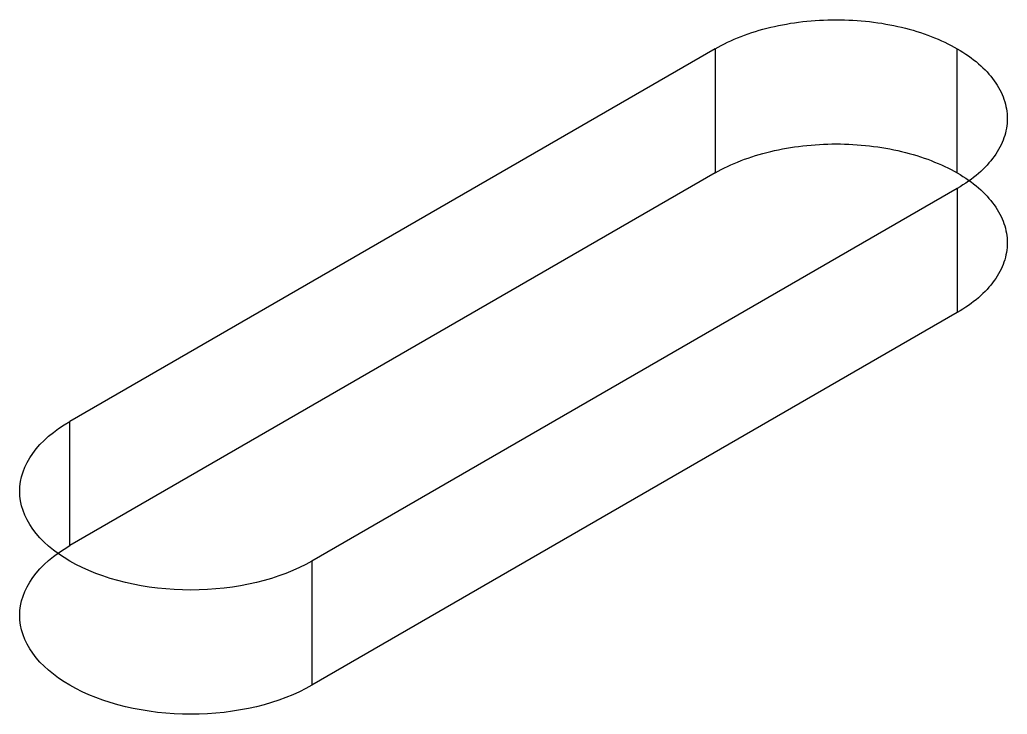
# Model space of a CAD drawing. Header units: inches. Extents: x 4 to 268, y 4 to 172.
# Drawn here: x 89.032 to 89.587, y 30.239 to 30.63 of the extents above; entities that cross this region are included whole.
import ezdxf

# ---------------------------------------------------------------- set-up
doc = ezdxf.new("R2010")
doc.units = ezdxf.units.IN
doc.header["$MEASUREMENT"] = 0

msp = doc.modelspace()

# ---------------------------------------------------------------- linework, layer by layer
at = {"layer": 'OUTLINE'}
for p, q in [((89.44961, 30.62442), (89.45176, 30.62499)), ((89.45176, 30.62499), (89.45393, 30.62553)), ((89.45393, 30.62553), (89.45612, 30.62604)), ((89.45612, 30.62604), (89.45833, 30.62651)), ((89.45833, 30.62651), (89.46056, 30.62695)), ((89.46056, 30.62695), (89.46281, 30.62737)), ((89.46281, 30.62737), (89.46508, 30.62775)), ((89.46508, 30.62775), (89.46736, 30.62809)), ((89.46736, 30.62809), (89.46966, 30.62841)), ((89.46966, 30.62841), (89.47197, 30.62869)), ((89.47197, 30.62869), (89.47429, 30.62894)), ((89.47429, 30.62894), (89.47662, 30.62916)), ((89.47662, 30.62916), (89.47896, 30.62934)), ((89.47896, 30.62934), (89.48131, 30.62949)), ((89.48131, 30.62949), (89.48366, 30.62961)), ((89.48366, 30.62961), (89.48602, 30.62969)), ((89.48602, 30.62969), (89.48838, 30.62974)), ((89.48838, 30.62974), (89.49074, 30.62976)), ((89.49074, 30.62976), (89.4931, 30.62974)), ((89.4931, 30.62974), (89.49546, 30.62969)), ((89.49546, 30.62969), (89.49782, 30.62961)), ((89.49782, 30.62961), (89.50017, 30.62949)), ((89.50017, 30.62949), (89.50252, 30.62934)), ((89.50252, 30.62934), (89.50486, 30.62916)), ((89.50486, 30.62916), (89.50719, 30.62894)), ((89.50719, 30.62894), (89.50951, 30.62869)), ((89.50951, 30.62869), (89.51182, 30.62841)), ((89.51182, 30.62841), (89.51411, 30.62809)), ((89.51411, 30.62809), (89.5164, 30.62775)), ((89.5164, 30.62775), (89.51867, 30.62737)), ((89.51867, 30.62737), (89.52092, 30.62695)), ((89.52092, 30.62695), (89.52315, 30.62651)), ((89.52315, 30.62651), (89.52536, 30.62604)), ((89.52536, 30.62604), (89.52755, 30.62553)), ((89.52755, 30.62553), (89.52972, 30.62499)), ((89.52972, 30.62499), (89.53187, 30.62442)), ((89.43343, 30.61883), (89.43535, 30.61963)), ((89.43535, 30.61963), (89.43729, 30.6204)), ((89.43729, 30.6204), (89.43927, 30.62114)), ((89.43927, 30.62114), (89.44128, 30.62186)), ((89.44128, 30.62186), (89.44332, 30.62254)), ((89.44332, 30.62254), (89.44539, 30.6232)), ((89.44539, 30.6232), (89.44749, 30.62383)), ((89.44749, 30.62383), (89.44961, 30.62442)), ((89.53187, 30.62442), (89.53399, 30.62383)), ((89.53399, 30.62383), (89.53609, 30.6232)), ((89.53609, 30.6232), (89.53816, 30.62254)), ((89.53816, 30.62254), (89.5402, 30.62186)), ((89.5402, 30.62186), (89.54221, 30.62114)), ((89.54221, 30.62114), (89.54419, 30.6204)), ((89.54419, 30.6204), (89.54613, 30.61963)), ((89.54613, 30.61963), (89.54805, 30.61883)), ((89.42272, 30.61349), (89.42441, 30.61444)), ((89.42441, 30.61444), (89.42614, 30.61537)), ((89.42614, 30.61537), (89.4279, 30.61627)), ((89.4279, 30.61627), (89.42971, 30.61715)), ((89.42971, 30.61715), (89.43155, 30.618)), ((89.43155, 30.618), (89.43343, 30.61883)), ((89.54805, 30.61883), (89.54993, 30.618)), ((89.54993, 30.618), (89.55177, 30.61715)), ((89.55177, 30.61715), (89.55358, 30.61627)), ((89.55358, 30.61627), (89.55534, 30.61537)), ((89.55534, 30.61537), (89.55707, 30.61444)), ((89.55707, 30.61444), (89.55876, 30.61349)), ((89.42272, 30.61349), (89.05992, 30.40402)), ((89.42272, 30.61349), (89.42272, 30.54367)), ((89.55876, 30.61349), (89.56041, 30.61251)), ((89.55876, 30.54367), (89.55876, 30.61349)), ((89.56041, 30.61251), (89.56202, 30.61151)), ((89.56202, 30.61151), (89.56358, 30.61049)), ((89.56358, 30.61049), (89.5651, 30.60945)), ((89.5651, 30.60945), (89.56658, 30.60839)), ((89.56658, 30.60839), (89.56801, 30.6073)), ((89.56801, 30.6073), (89.56939, 30.6062)), ((89.56939, 30.6062), (89.57073, 30.60507)), ((89.57073, 30.60507), (89.57202, 30.60393)), ((89.57202, 30.60393), (89.57325, 30.60277)), ((89.57325, 30.60277), (89.57444, 30.60159)), ((89.57444, 30.60159), (89.57558, 30.6004)), ((89.57558, 30.6004), (89.57667, 30.59919)), ((89.57667, 30.59919), (89.5777, 30.59796)), ((89.5777, 30.59796), (89.57869, 30.59672)), ((89.57869, 30.59672), (89.57962, 30.59547)), ((89.57962, 30.59547), (89.58049, 30.5942)), ((89.58049, 30.5942), (89.58132, 30.59293)), ((89.58132, 30.59293), (89.58209, 30.59164)), ((89.58209, 30.59164), (89.5828, 30.59034)), ((89.5828, 30.59034), (89.58346, 30.58903)), ((89.58346, 30.58903), (89.58406, 30.58771)), ((89.58406, 30.58771), (89.5846, 30.58638)), ((89.5846, 30.58638), (89.58509, 30.58505)), ((89.58509, 30.58505), (89.58552, 30.58371)), ((89.58552, 30.58371), (89.5859, 30.58236)), ((89.5859, 30.58236), (89.58622, 30.58101)), ((89.58622, 30.58101), (89.58648, 30.57966)), ((89.58648, 30.57966), (89.58668, 30.5783)), ((89.58668, 30.5783), (89.58682, 30.57694)), ((89.58682, 30.57694), (89.58691, 30.57558)), ((89.58691, 30.57558), (89.58694, 30.57421)), ((89.58668, 30.57013), (89.58648, 30.56877)), ((89.58682, 30.57149), (89.58668, 30.57013)), ((89.58691, 30.57285), (89.58682, 30.57149)), ((89.58694, 30.57421), (89.58691, 30.57285)), ((89.58552, 30.56472), (89.58509, 30.56338)), ((89.5859, 30.56606), (89.58552, 30.56472)), ((89.58622, 30.56741), (89.5859, 30.56606)), ((89.58648, 30.56877), (89.58622, 30.56741)), ((89.46508, 30.55792), (89.46736, 30.55827)), ((89.46736, 30.55827), (89.46966, 30.55859)), ((89.46966, 30.55859), (89.47197, 30.55887)), ((89.47197, 30.55887), (89.47429, 30.55912)), ((89.47429, 30.55912), (89.47662, 30.55933)), ((89.47662, 30.55933), (89.47896, 30.55952)), ((89.47896, 30.55952), (89.48131, 30.55967)), ((89.48131, 30.55967), (89.48366, 30.55978)), ((89.48366, 30.55978), (89.48602, 30.55987)), ((89.48602, 30.55987), (89.48838, 30.55992)), ((89.48838, 30.55992), (89.49074, 30.55993)), ((89.49074, 30.55993), (89.4931, 30.55992)), ((89.4931, 30.55992), (89.49546, 30.55987)), ((89.49546, 30.55987), (89.49782, 30.55978)), ((89.49782, 30.55978), (89.50017, 30.55967)), ((89.50017, 30.55967), (89.50252, 30.55952)), ((89.50252, 30.55952), (89.50486, 30.55933)), ((89.50486, 30.55933), (89.50719, 30.55912)), ((89.50719, 30.55912), (89.50951, 30.55887)), ((89.50951, 30.55887), (89.51182, 30.55859)), ((89.51182, 30.55859), (89.51411, 30.55827)), ((89.51411, 30.55827), (89.5164, 30.55792)), ((89.58346, 30.5594), (89.5828, 30.55809)), ((89.58406, 30.56072), (89.58346, 30.5594)), ((89.5846, 30.56204), (89.58406, 30.56072)), ((89.58509, 30.56338), (89.5846, 30.56204)), ((89.44128, 30.55203), (89.44332, 30.55272)), ((89.44332, 30.55272), (89.44539, 30.55338)), ((89.44539, 30.55338), (89.44749, 30.554)), ((89.44749, 30.554), (89.44961, 30.5546)), ((89.44961, 30.5546), (89.45176, 30.55517)), ((89.45176, 30.55517), (89.45393, 30.55571)), ((89.45393, 30.55571), (89.45612, 30.55621)), ((89.45612, 30.55621), (89.45833, 30.55669)), ((89.45833, 30.55669), (89.46056, 30.55713)), ((89.46056, 30.55713), (89.46281, 30.55754)), ((89.46281, 30.55754), (89.46508, 30.55792)), ((89.5164, 30.55792), (89.51867, 30.55754)), ((89.51867, 30.55754), (89.52092, 30.55713)), ((89.52092, 30.55713), (89.52315, 30.55669)), ((89.52315, 30.55669), (89.52536, 30.55621)), ((89.52536, 30.55621), (89.52755, 30.55571)), ((89.52755, 30.55571), (89.52972, 30.55517)), ((89.52972, 30.55517), (89.53187, 30.5546)), ((89.53187, 30.5546), (89.53399, 30.554)), ((89.53399, 30.554), (89.53609, 30.55338)), ((89.53609, 30.55338), (89.53816, 30.55272)), ((89.53816, 30.55272), (89.5402, 30.55203)), ((89.57962, 30.55296), (89.57869, 30.55171)), ((89.58049, 30.55422), (89.57962, 30.55296)), ((89.58132, 30.5555), (89.58049, 30.55422)), ((89.58209, 30.55679), (89.58132, 30.5555)), ((89.5828, 30.55809), (89.58209, 30.55679)), ((89.4279, 30.54645), (89.42971, 30.54733)), ((89.42971, 30.54733), (89.43155, 30.54818)), ((89.43155, 30.54818), (89.43343, 30.549)), ((89.43343, 30.549), (89.43535, 30.5498)), ((89.43535, 30.5498), (89.43729, 30.55057)), ((89.43729, 30.55057), (89.43927, 30.55132)), ((89.43927, 30.55132), (89.44128, 30.55203)), ((89.5402, 30.55203), (89.54221, 30.55132)), ((89.54221, 30.55132), (89.54419, 30.55057)), ((89.54419, 30.55057), (89.54613, 30.5498)), ((89.54613, 30.5498), (89.54805, 30.549)), ((89.54805, 30.549), (89.54993, 30.54818)), ((89.54993, 30.54818), (89.55177, 30.54733)), ((89.55177, 30.54733), (89.55358, 30.54645)), ((89.57558, 30.54803), (89.57444, 30.54684)), ((89.57667, 30.54924), (89.57558, 30.54803)), ((89.5777, 30.55047), (89.57667, 30.54924)), ((89.57869, 30.55171), (89.5777, 30.55047)), ((89.42272, 30.54367), (89.05992, 30.3342)), ((89.42272, 30.54367), (89.42441, 30.54462)), ((89.42441, 30.54462), (89.42614, 30.54555)), ((89.42614, 30.54555), (89.4279, 30.54645)), ((89.55358, 30.54645), (89.55534, 30.54555)), ((89.55534, 30.54555), (89.55707, 30.54462)), ((89.55707, 30.54462), (89.55876, 30.54367)), ((89.55876, 30.54367), (89.56041, 30.54269)), ((89.56041, 30.54269), (89.56202, 30.54169)), ((89.56202, 30.54169), (89.56358, 30.54067)), ((89.56939, 30.54223), (89.56801, 30.54113)), ((89.57073, 30.54336), (89.56939, 30.54223)), ((89.57202, 30.5445), (89.57073, 30.54336)), ((89.57325, 30.54566), (89.57202, 30.5445)), ((89.57444, 30.54684), (89.57325, 30.54566)), ((89.56041, 30.53591), (89.55876, 30.53494)), ((89.56202, 30.53691), (89.56041, 30.53591)), ((89.56358, 30.53793), (89.56202, 30.53691)), ((89.56358, 30.54067), (89.5651, 30.53963)), ((89.5651, 30.53898), (89.56358, 30.53793)), ((89.56658, 30.54004), (89.5651, 30.53898)), ((89.5651, 30.53963), (89.56658, 30.53856)), ((89.56801, 30.54113), (89.56658, 30.54004)), ((89.56658, 30.53856), (89.56801, 30.53748)), ((89.56801, 30.53748), (89.56939, 30.53637)), ((89.56939, 30.53637), (89.57073, 30.53525)), ((89.55876, 30.53494), (89.19597, 30.32547)), ((89.55876, 30.53494), (89.55876, 30.46512)), ((89.57073, 30.53525), (89.57202, 30.53411)), ((89.57202, 30.53411), (89.57325, 30.53295)), ((89.57325, 30.53295), (89.57444, 30.53177)), ((89.57444, 30.53177), (89.57558, 30.53057)), ((89.57558, 30.53057), (89.57667, 30.52936)), ((89.57667, 30.52936), (89.5777, 30.52814)), ((89.5777, 30.52814), (89.57869, 30.5269)), ((89.57869, 30.5269), (89.57962, 30.52565)), ((89.57962, 30.52565), (89.58049, 30.52438)), ((89.58049, 30.52438), (89.58132, 30.5231)), ((89.58132, 30.5231), (89.58209, 30.52181)), ((89.58209, 30.52181), (89.5828, 30.52052)), ((89.5828, 30.52052), (89.58346, 30.51921)), ((89.58346, 30.51921), (89.58406, 30.51789)), ((89.58406, 30.51789), (89.5846, 30.51656)), ((89.5846, 30.51656), (89.58509, 30.51523)), ((89.58509, 30.51523), (89.58552, 30.51389)), ((89.58552, 30.51389), (89.5859, 30.51254)), ((89.5859, 30.51254), (89.58622, 30.51119)), ((89.58622, 30.51119), (89.58648, 30.50984)), ((89.58648, 30.50984), (89.58668, 30.50848)), ((89.58668, 30.50848), (89.58682, 30.50712)), ((89.58682, 30.50712), (89.58691, 30.50575)), ((89.58691, 30.50303), (89.58682, 30.50167)), ((89.58691, 30.50575), (89.58694, 30.50439)), ((89.58694, 30.50439), (89.58691, 30.50303)), ((89.58622, 30.49759), (89.5859, 30.49624)), ((89.58648, 30.49895), (89.58622, 30.49759)), ((89.58668, 30.50031), (89.58648, 30.49895)), ((89.58682, 30.50167), (89.58668, 30.50031)), ((89.5846, 30.49222), (89.58406, 30.4909)), ((89.58509, 30.49356), (89.5846, 30.49222)), ((89.58552, 30.4949), (89.58509, 30.49356)), ((89.5859, 30.49624), (89.58552, 30.4949)), ((89.58209, 30.48697), (89.58132, 30.48568)), ((89.5828, 30.48827), (89.58209, 30.48697)), ((89.58346, 30.48958), (89.5828, 30.48827)), ((89.58406, 30.4909), (89.58346, 30.48958)), ((89.5777, 30.48064), (89.57667, 30.47942)), ((89.57869, 30.48188), (89.5777, 30.48064)), ((89.57962, 30.48314), (89.57869, 30.48188)), ((89.58049, 30.4844), (89.57962, 30.48314)), ((89.58132, 30.48568), (89.58049, 30.4844)), ((89.57325, 30.47584), (89.57202, 30.47468)), ((89.57444, 30.47701), (89.57325, 30.47584)), ((89.57558, 30.47821), (89.57444, 30.47701)), ((89.57667, 30.47942), (89.57558, 30.47821)), ((89.56658, 30.47022), (89.5651, 30.46916)), ((89.56801, 30.4713), (89.56658, 30.47022)), ((89.56939, 30.47241), (89.56801, 30.4713)), ((89.57073, 30.47353), (89.56939, 30.47241)), ((89.57202, 30.47468), (89.57073, 30.47353)), ((89.55876, 30.46512), (89.19597, 30.25565)), ((89.56041, 30.46609), (89.55876, 30.46512)), ((89.56202, 30.46709), (89.56041, 30.46609)), ((89.56358, 30.46811), (89.56202, 30.46709)), ((89.5651, 30.46916), (89.56358, 30.46811)), ((89.05666, 30.40205), (89.05992, 30.40402)), ((89.05992, 30.3342), (89.05992, 30.40402)), ((89.04796, 30.39561), (89.05067, 30.39783)), ((89.05067, 30.39783), (89.05358, 30.39998)), ((89.05358, 30.39998), (89.05666, 30.40205)), ((89.0431, 30.39093), (89.04543, 30.3933)), ((89.04543, 30.3933), (89.04796, 30.39561)), ((89.03737, 30.38346), (89.03907, 30.386)), ((89.03907, 30.386), (89.04098, 30.3885)), ((89.04098, 30.3885), (89.0431, 30.39093)), ((89.03463, 30.37824), (89.03588, 30.38087)), ((89.03588, 30.38087), (89.03737, 30.38346)), ((89.03278, 30.3729), (89.03359, 30.37558)), ((89.03359, 30.37558), (89.03463, 30.37824)), ((89.03186, 30.36747), (89.03221, 30.37019)), ((89.03221, 30.37019), (89.03278, 30.3729)), ((89.03174, 30.36475), (89.03186, 30.36747)), ((89.03186, 30.36202), (89.03174, 30.36475)), ((89.03221, 30.3593), (89.03186, 30.36202)), ((89.03278, 30.3566), (89.03221, 30.3593)), ((89.03359, 30.35391), (89.03278, 30.3566)), ((89.03463, 30.35125), (89.03359, 30.35391)), ((89.03588, 30.34862), (89.03463, 30.35125)), ((89.03737, 30.34604), (89.03588, 30.34862)), ((89.03907, 30.34349), (89.03737, 30.34604)), ((89.04098, 30.341), (89.03907, 30.34349)), ((89.0431, 30.33856), (89.04098, 30.341)), ((89.04543, 30.33619), (89.0431, 30.33856)), ((89.04796, 30.33389), (89.04543, 30.33619)), ((89.05067, 30.33166), (89.04796, 30.33389)), ((89.05358, 30.32951), (89.05067, 30.33166)), ((89.05358, 30.33016), (89.05666, 30.33223)), ((89.05666, 30.33223), (89.05992, 30.3342)), ((89.04543, 30.32348), (89.04796, 30.32578)), ((89.04796, 30.32578), (89.05067, 30.32801)), ((89.05067, 30.32801), (89.05358, 30.33016)), ((89.05666, 30.32745), (89.05358, 30.32951)), ((89.05992, 30.32547), (89.05666, 30.32745)), ((89.06334, 30.32359), (89.05992, 30.32547)), ((89.19597, 30.32547), (89.19255, 30.32359)), ((89.19597, 30.32547), (89.19597, 30.25565)), ((89.04098, 30.31867), (89.0431, 30.32111)), ((89.0431, 30.32111), (89.04543, 30.32348)), ((89.06691, 30.32181), (89.06334, 30.32359)), ((89.07064, 30.32013), (89.06691, 30.32181)), ((89.0745, 30.31856), (89.07064, 30.32013)), ((89.18525, 30.32013), (89.18139, 30.31856)), ((89.18897, 30.32181), (89.18525, 30.32013)), ((89.19255, 30.32359), (89.18897, 30.32181)), ((89.03737, 30.31364), (89.03907, 30.31618)), ((89.03907, 30.31618), (89.04098, 30.31867)), ((89.07849, 30.31711), (89.0745, 30.31856)), ((89.08259, 30.31576), (89.07849, 30.31711)), ((89.08681, 30.31454), (89.08259, 30.31576)), ((89.09113, 30.31343), (89.08681, 30.31454)), ((89.16907, 30.31454), (89.16476, 30.31343)), ((89.17329, 30.31576), (89.16907, 30.31454)), ((89.1774, 30.31711), (89.17329, 30.31576)), ((89.18139, 30.31856), (89.1774, 30.31711)), ((89.03359, 30.30576), (89.03463, 30.30842)), ((89.03463, 30.30842), (89.03588, 30.31105)), ((89.03588, 30.31105), (89.03737, 30.31364)), ((89.09553, 30.31245), (89.09113, 30.31343)), ((89.10002, 30.3116), (89.09553, 30.31245)), ((89.10457, 30.31087), (89.10002, 30.3116)), ((89.10918, 30.31027), (89.10457, 30.31087)), ((89.11383, 30.30981), (89.10918, 30.31027)), ((89.11851, 30.30947), (89.11383, 30.30981)), ((89.12322, 30.30927), (89.11851, 30.30947)), ((89.12794, 30.3092), (89.12322, 30.30927)), ((89.13266, 30.30927), (89.12794, 30.3092)), ((89.13737, 30.30947), (89.13266, 30.30927)), ((89.14206, 30.30981), (89.13737, 30.30947)), ((89.14671, 30.31027), (89.14206, 30.30981)), ((89.15132, 30.31087), (89.14671, 30.31027)), ((89.15587, 30.3116), (89.15132, 30.31087)), ((89.16035, 30.31245), (89.15587, 30.3116)), ((89.16476, 30.31343), (89.16035, 30.31245)), ((89.03221, 30.30037), (89.03278, 30.30307)), ((89.03278, 30.30307), (89.03359, 30.30576)), ((89.03174, 30.29493), (89.03186, 30.29765)), ((89.03186, 30.29765), (89.03221, 30.30037)), ((89.03186, 30.2922), (89.03174, 30.29493)), ((89.03221, 30.28948), (89.03186, 30.2922)), ((89.03278, 30.28678), (89.03221, 30.28948)), ((89.03359, 30.28409), (89.03278, 30.28678)), ((89.03463, 30.28143), (89.03359, 30.28409)), ((89.03588, 30.2788), (89.03463, 30.28143)), ((89.03737, 30.27621), (89.03588, 30.2788)), ((89.03907, 30.27367), (89.03737, 30.27621)), ((89.04098, 30.27118), (89.03907, 30.27367)), ((89.0431, 30.26874), (89.04098, 30.27118)), ((89.04543, 30.26637), (89.0431, 30.26874)), ((89.04796, 30.26407), (89.04543, 30.26637)), ((89.05067, 30.26184), (89.04796, 30.26407)), ((89.05358, 30.25969), (89.05067, 30.26184)), ((89.05666, 30.25762), (89.05358, 30.25969)), ((89.05992, 30.25565), (89.05666, 30.25762)), ((89.06334, 30.25377), (89.05992, 30.25565)), ((89.06691, 30.25199), (89.06334, 30.25377)), ((89.19255, 30.25377), (89.18897, 30.25199)), ((89.19597, 30.25565), (89.19255, 30.25377)), ((89.07064, 30.25031), (89.06691, 30.25199)), ((89.0745, 30.24874), (89.07064, 30.25031)), ((89.07849, 30.24728), (89.0745, 30.24874)), ((89.08259, 30.24594), (89.07849, 30.24728)), ((89.1774, 30.24728), (89.17329, 30.24594)), ((89.18139, 30.24874), (89.1774, 30.24728)), ((89.18525, 30.25031), (89.18139, 30.24874)), ((89.18897, 30.25199), (89.18525, 30.25031)), ((89.08681, 30.24471), (89.08259, 30.24594)), ((89.09113, 30.24361), (89.08681, 30.24471)), ((89.09553, 30.24263), (89.09113, 30.24361)), ((89.10002, 30.24177), (89.09553, 30.24263)), ((89.10457, 30.24105), (89.10002, 30.24177)), ((89.15587, 30.24177), (89.15132, 30.24105)), ((89.16035, 30.24263), (89.15587, 30.24177)), ((89.16476, 30.24361), (89.16035, 30.24263)), ((89.16907, 30.24471), (89.16476, 30.24361)), ((89.17329, 30.24594), (89.16907, 30.24471)), ((89.10918, 30.24045), (89.10457, 30.24105)), ((89.11383, 30.23998), (89.10918, 30.24045)), ((89.11851, 30.23965), (89.11383, 30.23998)), ((89.12322, 30.23945), (89.11851, 30.23965)), ((89.12794, 30.23938), (89.12322, 30.23945)), ((89.13266, 30.23945), (89.12794, 30.23938)), ((89.13737, 30.23965), (89.13266, 30.23945)), ((89.14206, 30.23998), (89.13737, 30.23965)), ((89.14671, 30.24045), (89.14206, 30.23998)), ((89.15132, 30.24105), (89.14671, 30.24045))]:
    msp.add_line(p, q, dxfattribs=at)

doc.saveas('drawing.dxf')
